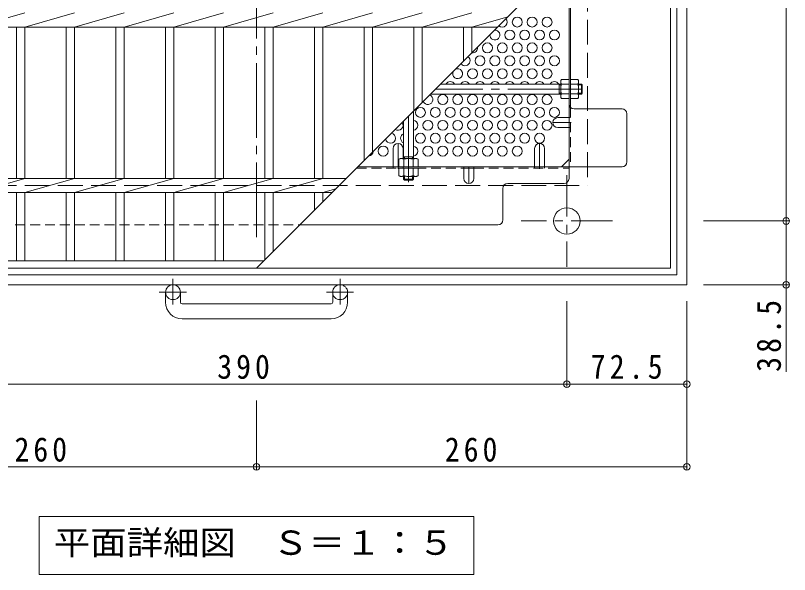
# Model space of a CAD drawing. Units: millimetres at full size, sheet at 1:5. Extents: x -1338 to 1340, y -985 to 867.
# Drawn here: x -783.1 to -315.5, y -5.6 to 332 of the extents above; entities that cross this region are included whole.
import ezdxf
from ezdxf.enums import TextEntityAlignment as Align

# ---------------------------------------------------------------- set-up
doc = ezdxf.new("R2010")
doc.units = ezdxf.units.MM
doc.header["$LTSCALE"] = 5
doc.header["$PDMODE"] = 32
doc.header["$PDSIZE"] = 4
for name, pattern in [('CHAIN1', [8, 5, -1, 1, -1]), ('CHAIN2', [12, 9, -1, 1, -1]), ('DASHED1', [1.8, 1.2, -0.6]), ('DASHED3', [4, 3, -1])]:
    doc.linetypes.add(name, pattern=pattern)
for name, color, linetype, lineweight in [('5-1', 3, 'Continuous', 9), ('5-2', 3, 'Continuous', 9), ('5-4', 7, 'Continuous', 9), ('5-5', 7, 'Continuous', 9), ('5-6', 2, 'Continuous', 9), ('5-7', 6, 'Continuous', 5), ('5-8', 2, 'Continuous', 9), ('5-B', 2, 'Continuous', 9)]:
    doc.layers.add(name, color=color, linetype=linetype, lineweight=lineweight)
doc.styles.add('ＭＳ ゴシック', font='')
doc.styles.get('ＭＳ ゴシック').set_extended_font_data('MS Gothic')

msp = doc.modelspace()

# ---------------------------------------------------------------- linework, layer by layer
at = {"layer": '5-1', "color": 2}
for p, q in [((-377.5, 689.372), (-377.5, 169.372)), ((-383.5, 683.372), (-383.5, 175.372)), ((-891.499, 175.372), (-383.5, 175.372)), ((-897.5, 169.372), (-377.5, 169.372)), ((-692.5, 158.771), (-692.5, 164.871)), ((-683.5, 158.771), (-683.5, 164.871)), ((-591.5, 158.771), (-591.5, 164.871)), ((-582.5, 158.771), (-582.5, 164.871)), ((-682.5, 157.771), (-592.5, 157.771)), ((-592.5, 148.771), (-682.5, 148.771))]:
    msp.add_line(p, q, dxfattribs=at)
at = {"layer": '5-1', "color": 2, "linetype": 'DASHED3'}
for p in [(-437.499, 629.372), (-837.5, 229.371)]:
    msp.add_line(p, (-437.499, 229.371), dxfattribs=at)
at = {"layer": '5-1'}
for p, q in [((-453.7, 290.569), (-526.303, 290.569)), ((-454.7, 284.569), (-454.7, 290.569)), ((-454.7, 290.069), (-453.7, 290.069)), ((-441.2, 290.569), (-442.9, 290.569)), ((-442.9, 290.069), (-440.7, 290.069)), ((-441.2, 284.569), (-441.2, 290.569)), ((-441.2, 290.569), (-440.7, 290.069)), ((-440.7, 285.069), (-440.7, 290.069)), ((-453.7, 284.569), (-532.303, 284.569)), ((-454.7, 285.069), (-453.7, 285.069)), ((-442.9, 285.069), (-440.7, 285.069)), ((-441.2, 284.569), (-442.9, 284.569)), ((-441.2, 284.569), (-440.7, 285.069)), ((-542.7, 274.172), (-542.7, 245.569)), ((-548.7, 268.172), (-548.7, 245.569)), ((-548.7, 246.569), (-542.7, 246.569)), ((-548.2, 246.569), (-548.2, 245.569)), ((-543.2, 246.569), (-543.2, 245.569))]:
    msp.add_line(p, q, dxfattribs=at)
at = {"layer": '5-1', "linetype": 'CHAIN2'}
for p, q in [((-440.7, 287.569), (-529.303, 287.569)), ((-545.7, 271.172), (-545.7, 231.336))]:
    msp.add_line(p, q, dxfattribs=at)
at = {"layer": '5-1', "linetype": 'DASHED1'}
for p, q in [((-548.7, 233.069), (-548.7, 234.769)), ((-548.2, 234.769), (-548.2, 232.569)), ((-543.2, 234.769), (-543.2, 232.569)), ((-542.7, 233.069), (-542.7, 234.769)), ((-548.7, 233.069), (-542.7, 233.069)), ((-548.7, 233.069), (-548.2, 232.569)), ((-548.2, 232.569), (-543.2, 232.569)), ((-542.7, 233.069), (-543.2, 232.569))]:
    msp.add_line(p, q, dxfattribs=at)
at = {"layer": '5-1', "color": 2, "linetype": 'CHAIN1'}
for p, q in [((-449.999, 235.509), (-449.999, 180.235)), ((-422.363, 207.872), (-477.636, 207.872)), ((-688, 172.978), (-688, 157.381)), ((-587, 172.978), (-587, 157.381)), ((-679.837, 164.871), (-696.244, 164.871)), ((-578.837, 164.871), (-595.244, 164.871))]:
    msp.add_line(p, q, dxfattribs=at)
at = {"layer": '5-1', "color": 2}
for centre, radius in [((-449.999, 207.872), 8), ((-688, 164.871), 4.5), ((-587, 164.871), 4.5)]:
    msp.add_circle(centre, radius, dxfattribs=at)
for centre, radius, start, end in [((-682.5, 158.771), 10, 180, 270), ((-682.5, 158.771), 1, 180, 270), ((-592.5, 158.771), 10, 270, 0), ((-592.5, 158.771), 1, 270, 0)]:
    msp.add_arc(centre, radius, start, end, dxfattribs=at)
at = {"layer": '5-2'}
for p, q in [((-387.499, 679.372), (-387.499, 179.372)), ((-637.5, 179.372), (-387.499, 429.372)), ((-777.5, 333.492), (-807.5, 325.012)), ((-747.499, 333.492), (-777.5, 325.012)), ((-717.5, 333.492), (-747.499, 325.012)), ((-687.5, 333.492), (-717.5, 325.012)), ((-657.499, 333.492), (-687.5, 325.012)), ((-627.5, 333.492), (-657.5, 325.012)), ((-597.5, 333.492), (-627.5, 325.012)), ((-567.499, 333.492), (-597.5, 325.012)), ((-537.5, 333.492), (-567.499, 325.012)), ((-507.5, 333.492), (-537.5, 325.012)), ((-887.5, 325.012), (-491.859, 325.012)), ((-782.499, 325.012), (-782.499, 233.492)), ((-777.5, 325.012), (-777.5, 233.492)), ((-752.5, 325.012), (-752.5, 233.492)), ((-747.499, 325.012), (-747.499, 233.492)), ((-722.499, 325.012), (-722.499, 233.492)), ((-717.5, 325.012), (-717.5, 233.492)), ((-692.499, 325.012), (-692.499, 233.492)), ((-687.5, 325.012), (-687.5, 233.492)), ((-662.5, 325.012), (-662.5, 233.492)), ((-657.5, 325.012), (-657.5, 233.492)), ((-632.5, 325.012), (-632.5, 233.492)), ((-627.5, 325.012), (-627.5, 233.492)), ((-602.499, 325.012), (-602.499, 233.492)), ((-597.5, 325.012), (-597.5, 233.492)), ((-572.5, 325.012), (-572.5, 244.372)), ((-567.499, 325.012), (-567.499, 249.372)), ((-542.5, 325.012), (-542.5, 274.372)), ((-537.5, 325.012), (-537.5, 279.372)), ((-512.5, 325.012), (-512.5, 304.372)), ((-812.5, 233.492), (-583.38, 233.492)), ((-777.5, 233.492), (-807.5, 225.012)), ((-747.499, 233.492), (-777.5, 225.012)), ((-717.5, 233.492), (-747.499, 225.012)), ((-687.5, 233.492), (-717.5, 225.012)), ((-657.499, 233.492), (-687.5, 225.012)), ((-627.5, 233.492), (-657.5, 225.012)), ((-597.5, 233.492), (-627.5, 225.012)), ((-812.5, 225.012), (-591.859, 225.012)), ((-782.499, 225.012), (-782.499, 183.872)), ((-777.5, 225.012), (-777.5, 183.872)), ((-752.5, 225.012), (-752.5, 183.872)), ((-747.499, 225.012), (-747.499, 183.872)), ((-722.499, 225.012), (-722.499, 183.872)), ((-717.5, 225.012), (-717.5, 183.872)), ((-692.499, 225.012), (-692.499, 183.872)), ((-687.5, 225.012), (-687.5, 183.872)), ((-662.5, 225.012), (-662.5, 183.872)), ((-657.5, 225.012), (-657.5, 183.872)), ((-632.5, 225.012), (-632.5, 184.372)), ((-627.5, 225.012), (-627.5, 189.372)), ((-602.499, 225.012), (-602.499, 214.372)), ((-589.637, 227.235), (-597.5, 225.012)), ((-597.5, 225.012), (-597.5, 219.372)), ((-887.5, 183.872), (-633, 183.872)), ((-387.499, 179.372), (-887.5, 179.372))]:
    msp.add_line(p, q, dxfattribs=at)
msp.add_lwpolyline([(-485.697, 331.175), (-507.5, 325.012), (-507.5, 309.372)], dxfattribs=at)
at = {"layer": '5-4'}
for p, q in [((-317.5, 650.872), (-317.5, 207.871)), ((-316, 207.871), (-367.5, 207.871)), ((-317.5, 207.871), (-317.5, 169.372)), ((-316, 169.372), (-367.5, 169.372)), ((-317.5, 169.372), (-317.5, 116.746)), ((-449.999, 107.872), (-449.999, 159.372)), ((-377.5, 57.872), (-377.5, 159.372)), ((-840, 109.372), (-449.999, 109.372)), ((-449.999, 109.372), (-377.5, 109.372)), ((-637.5, 57.872), (-637.5, 99.372)), ((-897.5, 59.372), (-637.5, 59.372)), ((-637.5, 59.372), (-377.5, 59.372))]:
    msp.add_line(p, q, dxfattribs=at)
for p in [(-317.5, 207.871), (-317.5, 169.372), (-449.999, 109.372), (-377.5, 109.372), (-637.5, 59.372), (-377.5, 59.372)]:
    msp.add_point(p, dxfattribs=at)
at = {"layer": '5-5'}
for p, q in [((-768.75, 29.372), (-768.75, -5.628)), ((-768.75, 29.372), (-506.25, 29.372)), ((-506.25, 29.372), (-506.25, -5.628)), ((-768.75, -5.628), (-506.25, -5.628))]:
    msp.add_line(p, q, dxfattribs=at)
at = {"layer": '5-6'}
for centre in [(-480, 328.004), (-471, 328.004), (-462, 328.004), (-484.5, 320.21), (-475.5, 320.21), (-466.5, 320.21), (-457.5, 320.21), (-498, 312.415), (-489, 312.415), (-480, 312.415), (-471, 312.415), (-462, 312.415), (-502.5, 304.621), (-493.5, 304.621), (-484.5, 304.621), (-475.5, 304.621), (-466.5, 304.621), (-457.5, 304.621), (-507, 296.827), (-498, 296.827), (-489, 296.827), (-480, 296.827), (-471, 296.827), (-462, 296.827), (-525, 281.238), (-516, 281.238), (-507, 281.238), (-498, 281.238), (-489, 281.238), (-480, 281.238), (-471, 281.238), (-462, 281.238), (-538.5, 273.444), (-529.5, 273.444), (-520.5, 273.444), (-511.5, 273.444), (-502.5, 273.444), (-493.5, 273.444), (-484.5, 273.444), (-475.5, 273.444), (-466.5, 273.444), (-457.5, 273.444), (-534, 265.65), (-525, 265.65), (-516, 265.65), (-507, 265.65), (-498, 265.65), (-489, 265.65), (-480, 265.65), (-471, 265.65), (-462, 265.65), (-538.5, 257.856), (-529.5, 257.856), (-520.5, 257.856), (-511.5, 257.856), (-502.5, 257.856), (-493.5, 257.856), (-484.5, 257.856), (-475.5, 257.856), (-466.5, 257.856), (-561, 250.062), (-534, 250.062), (-525, 250.062), (-516, 250.062), (-507, 250.062), (-498, 250.062), (-489, 250.062), (-480, 250.062)]:
    msp.add_circle(centre, 3, dxfattribs=at)
for centre, start, end in [((-489, 328.004), 226.77987, 43.22013), ((-493.5, 320.21), 176.80674, 93.19326), ((-507, 312.415), 261.83164, 8.16836), ((-511.5, 304.621), 214.80543, 55.19457), ((-516, 296.827), 152.55105, 117.44895), ((-520.5, 289.033), 29.83741, 150.16259), ((-511.5, 289.033), 29.83741, 150.16259), ((-502.5, 289.033), 29.83741, 150.16259), ((-493.5, 289.033), 29.83741, 150.16259), ((-484.5, 289.033), 29.83741, 150.16259), ((-475.5, 289.033), 29.83741, 150.16259), ((-466.5, 289.033), 29.83741, 150.16259), ((-457.5, 289.033), 29.83741, 150.16259), ((-534, 281.238), 202.35362, 67.64638), ((-552, 265.65), 235.56574, 34.43426), ((-543, 265.65), 275.73917, 84.26083), ((-556.5, 257.856), 188.62315, 81.37685), ((-547.5, 257.856), 113.57818, 246.42182), ((-543, 250.062), 275.73917, 84.26083), ((-570, 250.062), 273.7439, 356.2561)]:
    msp.add_arc(centre, 3, start, end, dxfattribs=at)
at = {"layer": '5-7', "color": 2, "linetype": 'CHAIN2', "lineweight": 9}
msp.add_line((-637.5, 663.176), (-637.5, 195.569), dxfattribs=at)
at = {"layer": '5-7', "color": 2, "lineweight": 9}
for p, q in [((-448.7, 233.569), (-448.7, 368.172)), ((-447.9, 276.53), (-447.9, 368.972)), ((-416.696, 275.569), (-445.7, 275.569)), ((-413.696, 243.569), (-413.696, 272.569)), ((-453.312, 240.569), (-448.7, 245.181)), ((-576.303, 240.569), (-416.696, 240.569)), ((-512.25, 239.769), (-506.25, 239.769)), ((-485.701, 230.569), (-451.7, 230.569)), ((-488.701, 208.569), (-488.701, 227.569)), ((-611.303, 205.569), (-491.701, 205.569))]:
    msp.add_line(p, q, dxfattribs=at)
at = {"layer": '5-7', "color": 2, "linetype": 'DASHED1', "lineweight": 9}
for p, q in [((-447.9, 276.53), (-447.9, 240.564)), ((-448.7, 270.311), (-447.9, 270.311)), ((-448.7, 264.311), (-447.9, 264.311)), ((-577.103, 239.769), (-512.25, 239.769)), ((-555, 240.569), (-555, 239.769)), ((-549, 240.569), (-549, 239.769)), ((-506.25, 239.769), (-448.7, 239.769)), ((-469.5, 240.569), (-469.5, 239.769)), ((-463.5, 240.569), (-463.5, 239.769)), ((-783.299, 205.569), (-611.303, 205.569))]:
    msp.add_line(p, q, dxfattribs=at)
at = {"layer": '5-7', "color": 2, "lineweight": 9}
for centre, start, end in [((-445.7, 278.569), 180, 270), ((-416.696, 272.569), 0, 90), ((-416.696, 243.569), 270, 0), ((-485.701, 227.569), 90, 180), ((-451.7, 233.569), 270, 0), ((-491.701, 208.569), 270, 0)]:
    msp.add_arc(centre, 3, start, end, dxfattribs=at)
at = {"layer": '5-8', "linetype": 'CHAIN1'}
for p, q in [((-447.5, 267.311), (-458.5, 267.311)), ((-552, 239.369), (-552, 254.719)), ((-466.5, 239.369), (-466.5, 254.719)), ((-509.25, 240.569), (-509.25, 230.569))]:
    msp.add_line(p, q, dxfattribs=at)
at = {"layer": '5-8'}
for p, q in [((-455.5, 270.311), (-448.7, 270.311)), ((-455.5, 264.311), (-448.7, 264.311)), ((-555, 251.719), (-555, 240.569)), ((-549, 251.719), (-549, 245.569)), ((-469.5, 251.719), (-469.5, 240.569)), ((-463.5, 251.719), (-463.5, 240.569)), ((-512.25, 233.569), (-512.25, 240.569)), ((-506.25, 233.569), (-506.25, 240.569))]:
    msp.add_line(p, q, dxfattribs=at)
for centre, start, end in [((-455.5, 267.311), 90, 270), ((-552, 251.719), 0, 180), ((-466.5, 251.719), 0, 180), ((-509.25, 233.569), 180, 0)]:
    msp.add_arc(centre, 3, start, end, dxfattribs=at)
at = {"layer": '5-B'}
for p, q in [((-453.7, 292.569), (-453.267, 293.319)), ((-453.7, 282.569), (-453.7, 292.569)), ((-448.7, 293.319), (-453.267, 293.319)), ((-453.267, 290.432), (-448.7, 290.432)), ((-448.7, 281.819), (-448.7, 293.319)), ((-447.9, 281.819), (-447.9, 293.319)), ((-447.9, 293.319), (-443.333, 293.319)), ((-443.333, 290.432), (-447.9, 290.432)), ((-442.9, 292.569), (-443.333, 293.319)), ((-442.9, 282.569), (-442.9, 292.569)), ((-453.7, 282.569), (-453.267, 281.819)), ((-453.267, 284.705), (-448.7, 284.705)), ((-448.7, 281.819), (-453.267, 281.819)), ((-443.333, 284.705), (-447.9, 284.705)), ((-447.9, 281.819), (-443.333, 281.819)), ((-442.9, 282.569), (-443.333, 281.819)), ((-550.7, 245.569), (-551.45, 245.136)), ((-551.45, 240.569), (-551.45, 245.136)), ((-550.7, 245.569), (-540.7, 245.569)), ((-548.563, 245.136), (-548.563, 240.569)), ((-542.836, 245.136), (-542.836, 240.569)), ((-540.7, 245.569), (-539.95, 245.136)), ((-539.95, 240.569), (-539.95, 245.136)), ((-551.45, 240.569), (-539.95, 240.569))]:
    msp.add_line(p, q, dxfattribs=at)
at = {"layer": '5-B', "linetype": 'DASHED1'}
for p, q in [((-539.95, 239.769), (-551.45, 239.769)), ((-551.45, 239.769), (-551.45, 235.202)), ((-548.563, 235.202), (-548.563, 239.769)), ((-542.836, 235.202), (-542.836, 239.769)), ((-539.95, 239.769), (-539.95, 235.202)), ((-550.7, 234.769), (-551.45, 235.202)), ((-540.7, 234.769), (-550.7, 234.769)), ((-540.7, 234.769), (-539.95, 235.202))]:
    msp.add_line(p, q, dxfattribs=at)
at = {"layer": '5-B'}
for centre, radius, start, end in [((-450.418, 291.674), 3.29, 149.99998, 176.07924), ((-450.965, 291.909), 2.735, 180.2103, 212.68507), ((-444.017, 287.569), 9.683, 162.79973, 197.20026), ((-446.182, 291.674), 3.29, 3.92076, 30.00002), ((-445.634, 291.909), 2.735, 327.31493, 359.7897), ((-452.582, 287.569), 9.683, 342.79974, 17.20027), ((-450.965, 283.228), 2.735, 147.31491, 179.78969), ((-450.418, 283.463), 3.29, 183.92075, 210), ((-446.182, 283.463), 3.29, 330, 356.07925), ((-445.634, 283.228), 2.735, 0.21031, 32.68509), ((-549.805, 242.287), 3.29, 93.92075, 120), ((-550.04, 242.834), 2.735, 57.31491, 89.78969), ((-545.7, 235.886), 9.683, 72.79973, 107.20026), ((-541.36, 242.834), 2.735, 90.2103, 122.68507), ((-541.595, 242.287), 3.29, 59.99998, 86.07924)]:
    msp.add_arc(centre, radius, start, end, dxfattribs=at)
at = {"layer": '5-B', "linetype": 'DASHED1'}
for centre, radius, start, end in [((-549.805, 238.051), 3.29, 239.99998, 266.07924), ((-550.04, 237.503), 2.735, 270.2103, 302.68507), ((-545.7, 244.451), 9.683, 252.79973, 287.20026), ((-541.36, 237.503), 2.735, 237.31491, 269.78969), ((-541.595, 238.051), 3.29, 273.92075, 300)]:
    msp.add_arc(centre, radius, start, end, dxfattribs=at)

# ---------------------------------------------------------------- texts
at = {"layer": '5-4', "color": 2, "insert": (-320.5, 116.746), "char_height": 14.66, "attachment_point": 7, "rotation": 90, "style": 'ＭＳ ゴシック'}
msp.add_mtext('\\T1.28;\\W0.9;38.5', dxfattribs=at)
at = {"layer": '5-4', "color": 2, "char_height": 14.66, "attachment_point": 7, "style": 'ＭＳ ゴシック'}
for s, insert in [('\\T1.27;\\W0.9;390', (-661.25, 112.372)), ('\\T1.28;\\W0.9;72.5', (-435.625, 112.372)), ('\\T1.27;\\W0.9;260', (-783.75, 62.372)), ('\\T1.27;\\W0.9;260', (-523.75, 62.372))]:
    msp.add_mtext(s, dxfattribs=dict(at, insert=insert))
at = {"layer": '5-5', "color": 2, "style": 'ＭＳ ゴシック', "width": 1.1}
msp.add_text('平面詳細図\u3000Ｓ＝１：５', height=14.66, dxfattribs=at).set_placement((-760, 1.872), align=Align.BOTTOM_LEFT)

doc.saveas('drawing.dxf')
